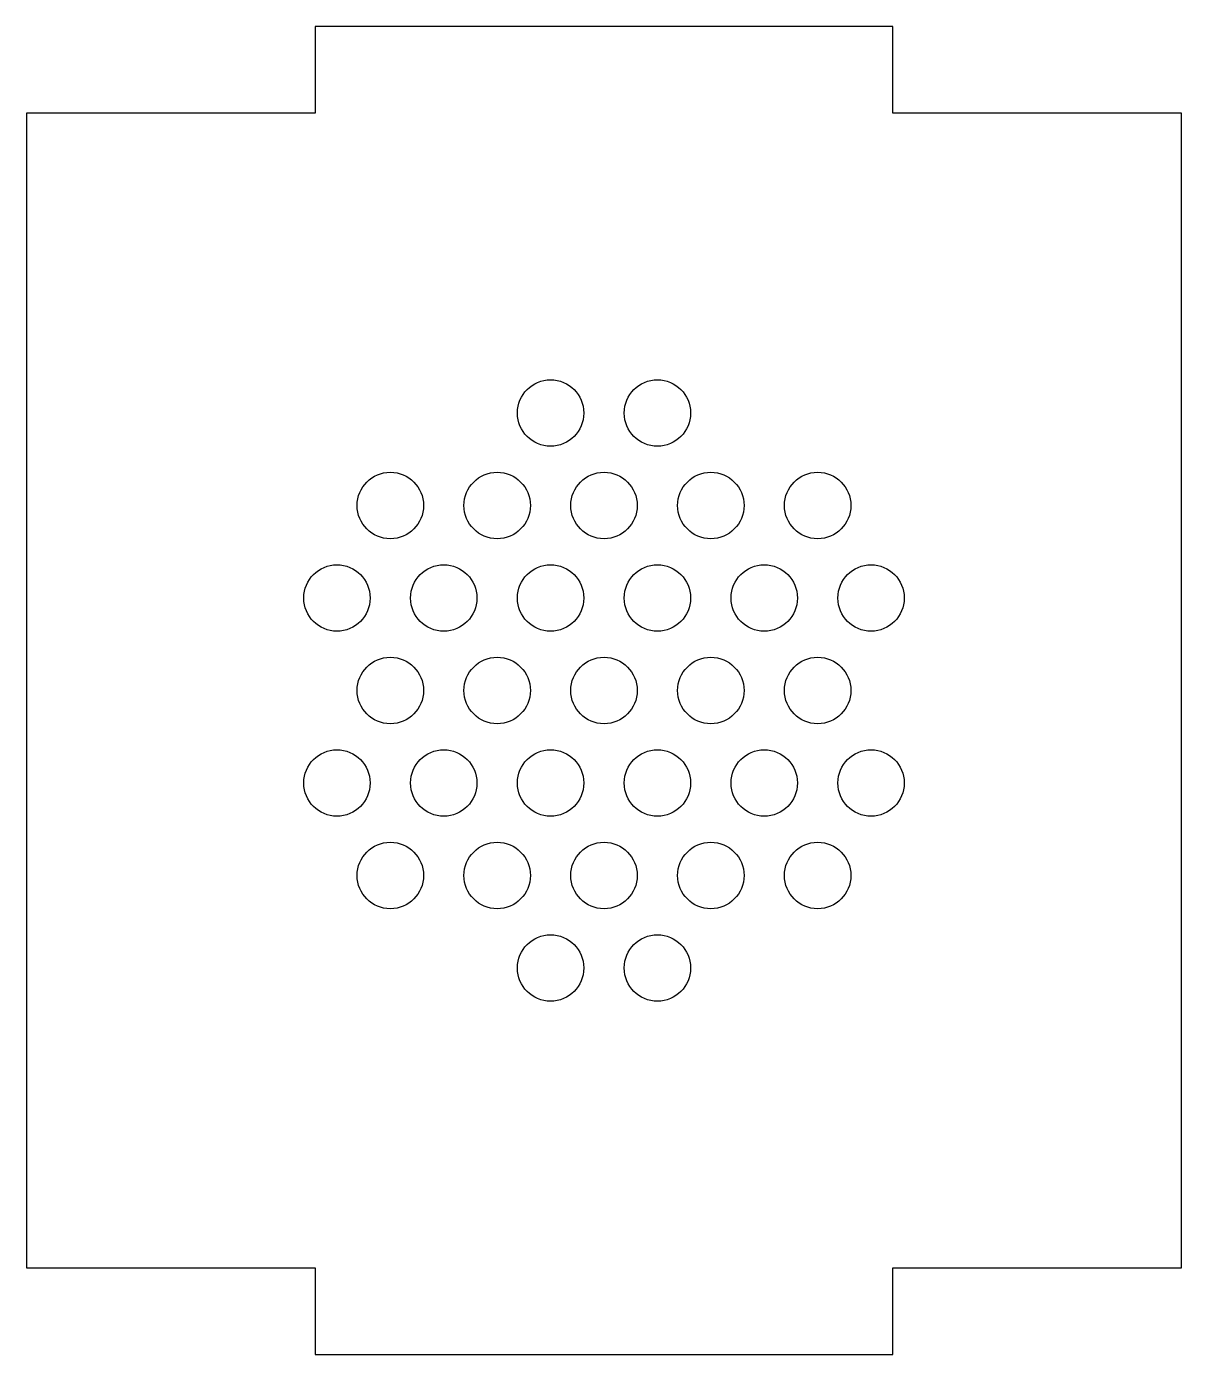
# Model space of a CAD drawing. Header units: metres. Extents: x 0 to 40, y 0 to 46.
import ezdxf

# ---------------------------------------------------------------- set-up
doc = ezdxf.new("R2010")
doc.units = ezdxf.units.M

msp = doc.modelspace()

# ---------------------------------------------------------------- linework, layer by layer
at = {"layer": 'CUT'}
msp.add_lwpolyline([(0, 3), (10, 3), (10, 0), (30, 0), (30, 3), (40, 3), (40, 43), (30, 43), (30, 46), (10, 46), (10, 43), (0, 43)], close=True, dxfattribs=at)
for centre in [(18.15, 32.6129), (21.85, 32.6129), (12.6, 29.4086), (16.3, 29.4086), (20, 29.4086), (23.7, 29.4086), (27.4, 29.4086), (10.75, 26.2043), (14.45, 26.2043), (18.15, 26.2043), (21.85, 26.2043), (25.55, 26.2043), (29.25, 26.2043), (12.6, 23), (16.3, 23), (20, 23), (23.7, 23), (27.4, 23), (10.75, 19.7957), (14.45, 19.7957), (18.15, 19.7957), (21.85, 19.7957), (25.55, 19.7957), (29.25, 19.7957), (12.6, 16.5914), (16.3, 16.5914), (20, 16.5914), (23.7, 16.5914), (27.4, 16.5914), (18.15, 13.3871), (21.85, 13.3871)]:
    msp.add_circle(centre, 1.15, dxfattribs=at)

doc.saveas('drawing.dxf')
